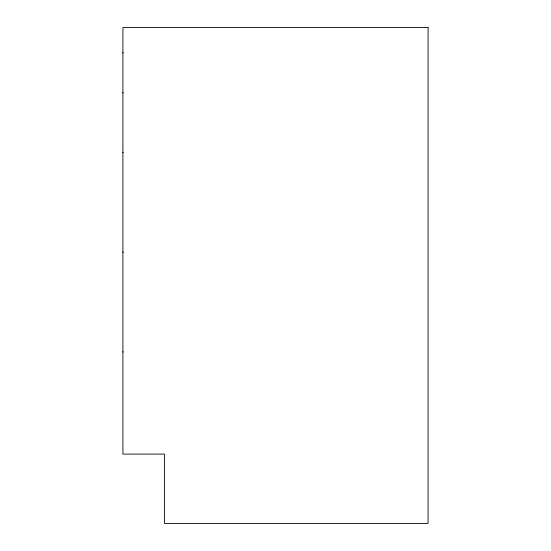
<?xml version="1.0" encoding="UTF-8"?>
<svg xmlns="http://www.w3.org/2000/svg" width="551" height="551" viewBox="0 0 551 551"><rect width="100%" height="100%" fill="white"/><g stroke="black" fill="none" stroke-linecap="round" stroke-linejoin="round"><path stroke-width="0.83" d="M123.114 53.054A1.302 1.302 0 0 1 122.914 52.517M123.114 252.461A1.302 1.302 0 0 1 122.914 251.917M123.114 352.158A1.302 1.302 0 0 1 122.914 351.621M123.114 152.758A1.302 1.302 0 0 1 122.914 152.221M123.114 92.94A1.302 1.302 0 0 1 122.914 92.396M428.086 27.55L122.914 27.55L122.914 454.093L164.529 454.093L164.529 523.45L428.086 523.45L428.086 27.55"/></g></svg>
